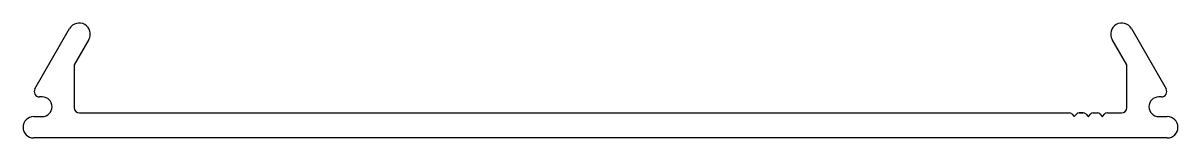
# Model space of a CAD drawing. Extents: x -41.6 to 40.5, y 4.5 to 12.7.
import ezdxf

# ---------------------------------------------------------------- set-up
doc = ezdxf.new("R2010")
doc.units = 0
doc.layers.add('1', color=7, linetype='CONTINUOUS')

msp = doc.modelspace()

# ---------------------------------------------------------------- linework, layer by layer
at = {"layer": '1', "linetype": 'CONTINUOUS'}
for p, q in [((-40.736, 8.041), (-38.269, 12.333)), ((37.163, 12.333), (39.63, 8.041)), ((-36.903, 11.548), (-37.942, 9.742)), ((36.836, 9.742), (35.798, 11.548)), ((-37.942, 9.742), (-37.942, 6.708)), ((36.836, 6.708), (36.836, 9.742)), ((-40.215, 7.47), (-40.405, 7.47)), ((39.3, 7.47), (39.109, 7.47)), ((-40.812, 6.073), (-40.215, 6.073)), ((-37.561, 6.327), (-0.553, 6.327)), ((-0.553, 6.327), (32.748, 6.327)), ((32.748, 6.327), (32.748, 6.327)), ((32.925, 6.254), (33.096, 6.082)), ((33.107, 6.082), (33.278, 6.254)), ((33.455, 6.327), (33.748, 6.327)), ((33.748, 6.327), (33.455, 6.327)), ((33.455, 6.327), (33.748, 6.327)), ((33.748, 6.327), (33.455, 6.327)), ((33.455, 6.327), (33.748, 6.327)), ((33.925, 6.254), (34.096, 6.082)), ((34.107, 6.082), (34.278, 6.254)), ((34.455, 6.327), (34.748, 6.327)), ((34.925, 6.254), (35.096, 6.082)), ((35.107, 6.082), (35.278, 6.254)), ((35.455, 6.327), (36.455, 6.327)), ((39.109, 6.073), (39.706, 6.073)), ((-0.553, 4.549), (-40.812, 4.549)), ((39.706, 4.549), (-0.553, 4.549))]:
    msp.add_line(p, q, dxfattribs=at)
for centre, radius, start, end in [((-37.586, 11.94), 0.787, 330.10911, 150.10911), ((36.48, 11.94), 0.787, 29.89089, 209.89089), ((-40.405, 7.851), 0.381, 150.10911, 270), ((-40.215, 6.771), 0.698, 360, 90), ((39.109, 6.771), 0.698, 90, 180), ((39.3, 7.851), 0.381, 270, 29.89089), ((-40.215, 6.771), 0.698, 270, 0), ((-37.561, 6.708), 0.381, 180, 270), ((36.455, 6.708), 0.381, 270, 360), ((39.109, 6.771), 0.698, 180, 270), ((-40.812, 5.311), 0.762, 90, 180), ((32.748, 6.077), 0.25, 45, 90), ((33.102, 6.088), 0.008, 225, 315), ((33.455, 6.077), 0.25, 90, 135), ((33.748, 6.077), 0.25, 45, 90), ((34.102, 6.088), 0.008, 225, 315), ((34.455, 6.077), 0.25, 90, 135), ((34.748, 6.077), 0.25, 45, 90), ((35.102, 6.088), 0.008, 225, 315), ((35.455, 6.077), 0.25, 90, 135), ((39.706, 5.311), 0.762, 0, 90), ((-40.812, 5.311), 0.762, 180, 270), ((39.706, 5.311), 0.762, 270, 360)]:
    msp.add_arc(centre, radius, start, end, dxfattribs=at)

doc.saveas('drawing.dxf')
